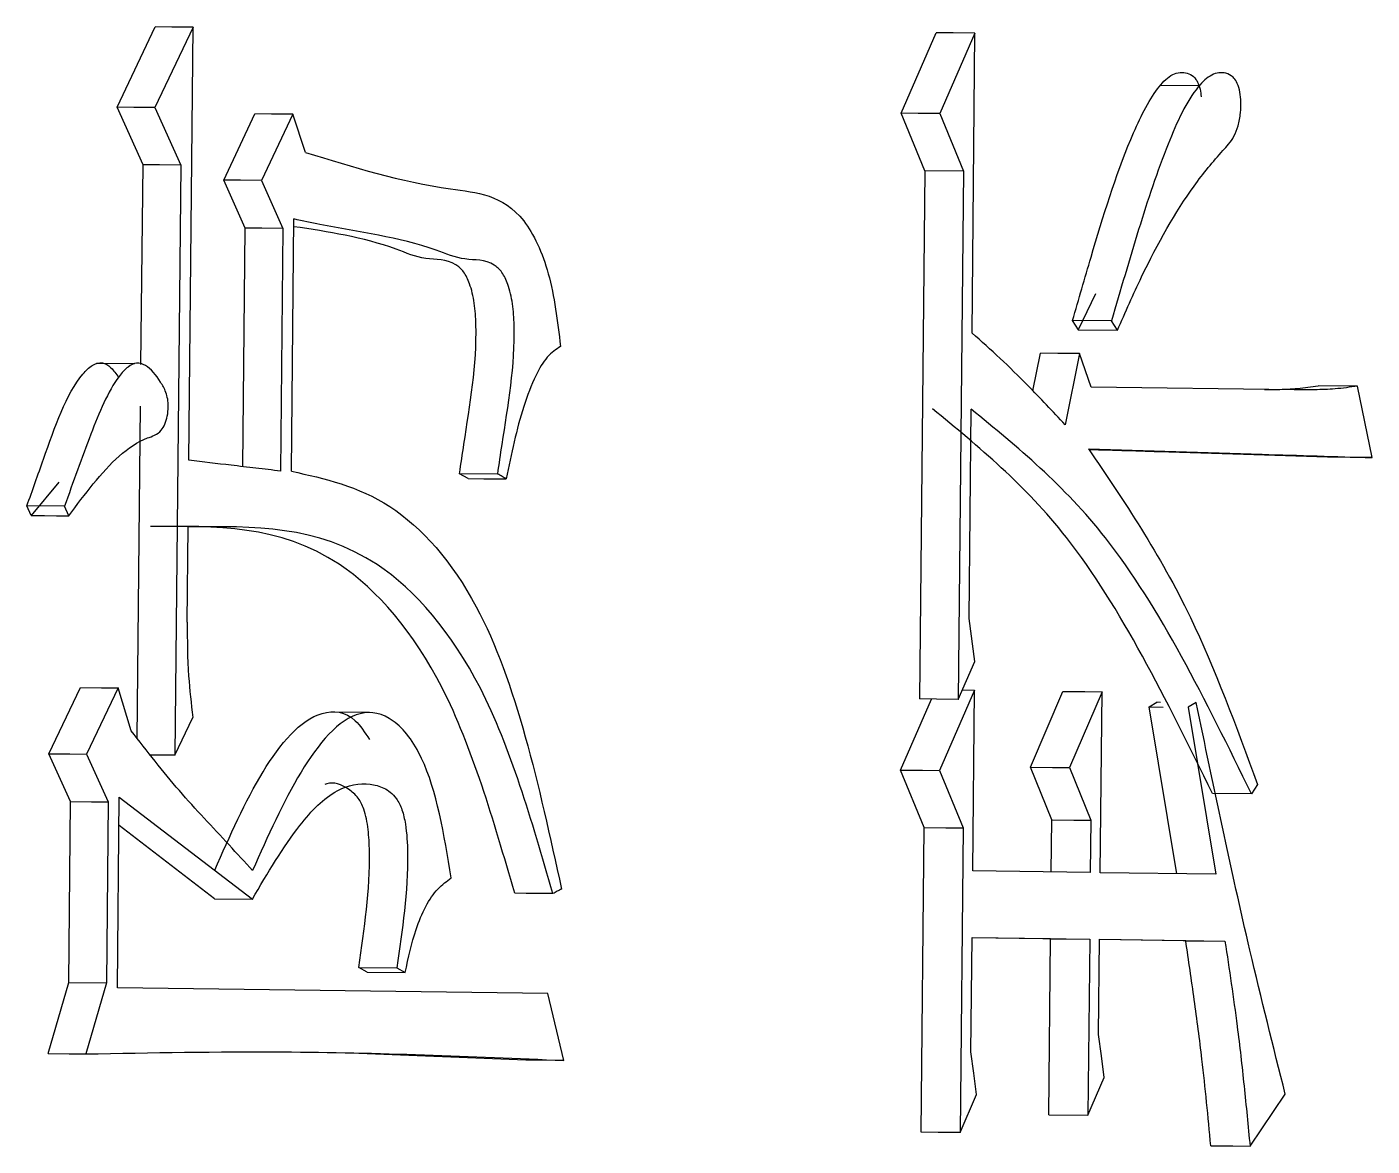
# Model space of a CAD drawing. Header units: millimetres. Extents: x 2344 to 4024, y 1094 to 2282.
# Drawn here: x 2992.907 to 2995.657, y 1244.978 to 1247.268 of the extents above; entities that cross this region are included whole.
import ezdxf

# ---------------------------------------------------------------- set-up
doc = ezdxf.new("R2010")
doc.units = ezdxf.units.MM

msp = doc.modelspace()

# ---------------------------------------------------------------- linework, layer by layer
at = {"color": 7, "linetype": 'Continuous', "lineweight": 25}
for p, q in [((2993.0913, 1247.1032), (2993.1693, 1247.2677)), ((2993.2466, 1247.267), (2993.1684, 1247.1026)), ((2993.2378, 1246.3811), (2993.2466, 1247.267)), ((2994.6943, 1247.091), (2994.7659, 1247.2555)), ((2994.8453, 1247.2548), (2994.7737, 1247.0903)), ((2994.8392, 1246.6415), (2994.8453, 1247.2548)), ((2995.3042, 1247.1473), (2995.2233, 1247.148)), ((2993.1441, 1246.9857), (2993.0913, 1247.1032)), ((2993.1684, 1247.1026), (2993.2213, 1246.985)), ((2993.3093, 1246.9542), (2993.3729, 1247.0897)), ((2993.4504, 1247.089), (2993.3867, 1246.9536)), ((2993.4763, 1247.0108), (2993.4504, 1247.089)), ((2994.7425, 1246.9735), (2994.6943, 1247.091)), ((2994.7737, 1247.0903), (2994.822, 1246.9728)), ((2993.14, 1246.5774), (2993.1441, 1246.9857)), ((2993.2213, 1246.985), (2993.2093, 1245.7779)), ((2994.7425, 1246.9735), (2994.7318, 1245.8929)), ((2994.822, 1246.9728), (2994.7425, 1246.9735)), ((2994.822, 1246.9728), (2994.8112, 1245.8922)), ((2993.3528, 1246.8563), (2993.3093, 1246.9542)), ((2993.3867, 1246.9536), (2993.4303, 1246.8556)), ((2993.4476, 1246.3588), (2993.4527, 1246.8748)), ((2993.348, 1246.3682), (2993.3528, 1246.8563)), ((2993.4303, 1246.8556), (2993.4254, 1246.3591)), ((2995.0914, 1246.7215), (2995.0566, 1246.6479)), ((2995.0567, 1246.6478), (2995.0448, 1246.6674)), ((2995.1247, 1246.6666), (2995.0449, 1246.6673)), ((2995.0566, 1246.6479), (2995.1365, 1246.6472)), ((2994.9637, 1246.523), (2994.9795, 1246.6002)), ((2995.0593, 1246.5995), (2995.0294, 1246.4539)), ((2995.0829, 1246.531), (2995.0593, 1246.5995)), ((2993.1269, 1246.5786), (2993.0493, 1246.5793)), ((2995.4981, 1246.5251), (2995.0829, 1246.531)), ((2995.6275, 1246.533), (2995.547, 1246.5338)), ((2995.6573, 1246.3866), (2995.6275, 1246.533)), ((2993.1324, 1245.8119), (2993.1392, 1246.4919)), ((2994.8334, 1246.0574), (2994.8377, 1246.4857)), ((2992.9718, 1246.3365), (2992.9156, 1246.2683)), ((2993.8696, 1246.3531), (2993.7914, 1246.3538)), ((2993.8088, 1246.3438), (2993.7915, 1246.3537)), ((2992.9836, 1246.2872), (2992.9067, 1246.2879)), ((2992.9156, 1246.2683), (2992.9067, 1246.2879)), ((2992.9925, 1246.2676), (2992.9836, 1246.2872)), ((2993.2345, 1246.0501), (2993.2364, 1246.2448)), ((2994.8449, 1245.9696), (2994.8334, 1246.0574)), ((2994.8112, 1245.8922), (2994.8449, 1245.9696)), ((2992.9516, 1245.781), (2993.0163, 1245.9164)), ((2993.0934, 1245.9157), (2993.0286, 1245.7803)), ((2993.1196, 1245.8278), (2993.0934, 1245.9157)), ((2994.8443, 1245.9112), (2994.7727, 1245.7467)), ((2994.8196, 1245.9114), (2994.8443, 1245.9112)), ((2994.8407, 1245.5413), (2994.8443, 1245.9112)), ((2994.9589, 1245.7534), (2995.0252, 1245.9083)), ((2995.105, 1245.9076), (2995.0387, 1245.7527)), ((2995.1013, 1245.5376), (2995.105, 1245.9076)), ((2994.6933, 1245.7474), (2994.7565, 1245.8927)), ((2995.2014, 1245.8766), (2995.2174, 1245.8861)), ((2995.2014, 1245.8766), (2995.2299, 1245.8763)), ((2995.2577, 1245.535), (2995.2014, 1245.8766)), ((2995.2244, 1245.886), (2995.2174, 1245.8861)), ((2995.2975, 1245.8854), (2995.2814, 1245.8759)), ((2995.2814, 1245.8759), (2995.3378, 1245.5343)), ((2993.2093, 1245.7779), (2993.246, 1245.8553)), ((2993.6069, 1245.8651), (2993.5292, 1245.8657)), ((2992.9959, 1245.683), (2992.9516, 1245.781)), ((2993.0286, 1245.7803), (2993.073, 1245.6823)), ((2994.7415, 1245.6299), (2994.6933, 1245.7474)), ((2994.7727, 1245.7467), (2994.821, 1245.6292)), ((2995.0024, 1245.6457), (2994.9589, 1245.7534)), ((2995.0387, 1245.7527), (2995.0822, 1245.645)), ((2992.9923, 1245.3131), (2992.9959, 1245.683)), ((2993.073, 1245.6823), (2993.0693, 1245.3124)), ((2993.0918, 1245.3024), (2993.0957, 1245.6918)), ((2993.0957, 1245.6918), (2993.3677, 1245.4836)), ((2995.4109, 1245.6988), (2995.3306, 1245.6995)), ((2993.2902, 1245.4843), (2993.0951, 1245.6338)), ((2994.7353, 1245.0068), (2994.7415, 1245.6299)), ((2994.821, 1245.6292), (2994.8148, 1245.0061)), ((2995.0013, 1245.5386), (2995.0024, 1245.6457)), ((2995.0822, 1245.645), (2995.0811, 1245.5379)), ((2995.0811, 1245.5379), (2994.8407, 1245.5413)), ((2995.3378, 1245.5343), (2995.1013, 1245.5376)), ((2993.2902, 1245.4843), (2993.3677, 1245.4836)), ((2994.837, 1245.1713), (2994.8393, 1245.405)), ((2994.8393, 1245.405), (2995.0798, 1245.4016)), ((2995, 1245.4023), (2994.8393, 1245.4046)), ((2994.9964, 1245.0421), (2995, 1245.4023)), ((2995, 1245.4023), (2995.0798, 1245.4016)), ((2995.0798, 1245.4016), (2995.0762, 1245.0414)), ((2995.0981, 1245.2066), (2995.1, 1245.4013)), ((2995.1, 1245.4013), (2995.3564, 1245.3977)), ((2995.2762, 1245.3984), (2995.1, 1245.4009)), ((2995.2762, 1245.3984), (2995.3564, 1245.3977)), ((2993.5851, 1245.344), (2993.6629, 1245.3433)), ((2993.6025, 1245.334), (2993.5851, 1245.344)), ((2993.6025, 1245.334), (2993.6804, 1245.3333)), ((2993.6629, 1245.3433), (2993.6804, 1245.3333)), ((2992.9501, 1245.1676), (2992.9923, 1245.3131)), ((2992.9923, 1245.3131), (2993.0693, 1245.3124)), ((2993.0693, 1245.3124), (2993.027, 1245.1669)), ((2993.9718, 1245.2904), (2993.0918, 1245.3024)), ((2994.0049, 1245.1536), (2993.9718, 1245.2904)), ((2993.9266, 1245.1543), (2993.5685, 1245.1682)), ((2995.0762, 1245.0414), (2995.1093, 1245.1188)), ((2994.8148, 1245.0061), (2994.8484, 1245.0836)), ((2995.4077, 1244.9783), (2995.4798, 1245.0844)), ((2994.9964, 1245.0421), (2995.0762, 1245.0414))]:
    msp.add_line(p, q, dxfattribs=at)
at = {"color": 7, "linetype": 'Continuous', "lineweight": 25, "flags": 128}
for points in [[(2993.2466, 1247.267), (2993.2033, 1247.2674), (2993.1693, 1247.2677)], [(2994.8453, 1247.2548), (2994.8008, 1247.2552), (2994.7659, 1247.2555)], [(2993.1684, 1247.1026), (2993.1252, 1247.1029), (2993.0913, 1247.1032)], [(2993.4504, 1247.089), (2993.407, 1247.0894), (2993.3729, 1247.0897)], [(2994.7737, 1247.0903), (2994.7292, 1247.0907), (2994.6943, 1247.091)], [(2993.2213, 1246.985), (2993.1781, 1246.9854), (2993.1441, 1246.9857)], [(2993.3867, 1246.9536), (2993.3434, 1246.9539), (2993.3093, 1246.9542)], [(2993.4303, 1246.8556), (2993.3869, 1246.856), (2993.3528, 1246.8563)], [(2995.1365, 1246.6471), (2995.1306, 1246.6569), (2995.1247, 1246.6667)], [(2995.0593, 1246.5995), (2995.0146, 1246.5999), (2994.9795, 1246.6002)], [(2995.6573, 1246.3866), (2995.6121, 1246.387), (2995.5767, 1246.3873)], [(2993.8088, 1246.3438), (2993.8408, 1246.3435), (2993.8639, 1246.3433), (2993.8869, 1246.3431)], [(2992.9156, 1246.2683), (2992.9425, 1246.2681), (2992.9675, 1246.2678), (2992.9925, 1246.2676)], [(2993.0163, 1245.9164), (2993.0595, 1245.916), (2993.0934, 1245.9157)], [(2995.0252, 1245.9083), (2995.0699, 1245.9079), (2995.105, 1245.9076)], [(2994.8112, 1245.8922), (2994.7668, 1245.8926), (2994.7318, 1245.8929)], [(2992.9516, 1245.781), (2992.9947, 1245.7806), (2993.0286, 1245.7803)], [(2993.2093, 1245.7779), (2993.1661, 1245.7782), (2993.1596, 1245.7783)], [(2994.6933, 1245.7474), (2994.7378, 1245.747), (2994.7727, 1245.7467)], [(2994.9589, 1245.7534), (2995.0036, 1245.753), (2995.0387, 1245.7527)], [(2995.4229, 1245.718), (2995.4169, 1245.7084), (2995.4109, 1245.6988)], [(2992.9959, 1245.683), (2993.0391, 1245.6826), (2993.073, 1245.6823)], [(2994.7415, 1245.6299), (2994.786, 1245.6295), (2994.821, 1245.6292)], [(2995.0024, 1245.6457), (2995.0471, 1245.6453), (2995.0822, 1245.645)], [(2993.9824, 1245.4947), (2993.9508, 1245.495), (2993.9275, 1245.4952), (2993.9041, 1245.4954)], [(2995.1093, 1245.1188), (2995.1037, 1245.1627), (2995.0981, 1245.2066)], [(2992.9501, 1245.1676), (2992.9932, 1245.1672), (2993.027, 1245.1669)], [(2994.0049, 1245.1536), (2993.9611, 1245.154), (2993.9266, 1245.1543)], [(2994.8484, 1245.0836), (2994.8427, 1245.1274), (2994.837, 1245.1713)], [(2994.8148, 1245.0061), (2994.7703, 1245.0065), (2994.7353, 1245.0068)], [(2995.3274, 1244.979), (2995.3724, 1244.9786), (2995.4077, 1244.9783)]]:
    msp.add_lwpolyline(points, dxfattribs=at)
at = {"color": 7, "linetype": 'Continuous', "lineweight": 25}
for points, knots in [([(2995.0449, 1246.6673), (2995.0574, 1246.7105), (2995.0943, 1246.8379), (2995.1457, 1247.0053), (2995.2034, 1247.1246), (2995.2417, 1247.1696), (2995.2669, 1247.1765), (2995.2855, 1247.1719), (2995.2964, 1247.1629), (2995.3035, 1247.1488), (2995.3069, 1247.1357), (2995.3075, 1247.1271), (2995.3077, 1247.1246)], [0, 0, 0, 0, 0.183019, 0.5397439, 0.7191551, 0.798053, 0.8773033, 0.9153799, 0.9466749, 0.9687466, 0.9908212, 1, 1, 1, 1]), ([(2995.1365, 1246.6472), (2995.1528, 1246.6841), (2995.2007, 1246.7929), (2995.2727, 1246.9205), (2995.3396, 1247.0016), (2995.372, 1247.036), (2995.3841, 1247.0645), (2995.3888, 1247.0912), (2995.3894, 1247.1171), (2995.3864, 1247.1395), (2995.3807, 1247.1556), (2995.371, 1247.1679), (2995.3539, 1247.1759), (2995.3288, 1247.1726), (2995.2853, 1247.1317), (2995.2339, 1247.0205), (2995.1788, 1246.8536), (2995.1429, 1246.7293), (2995.1247, 1246.6666)], [0, 0, 0, 0, 0.09659, 0.284957, 0.379061, 0.415302, 0.43328, 0.451354, 0.468517, 0.481841, 0.49525, 0.506683, 0.528197, 0.568056, 0.609709, 0.722361, 0.860063, 1, 1, 1, 1]), ([(2993.4763, 1247.0108), (2993.5737, 1246.9809), (2993.7215, 1246.9357), (2993.9063, 1246.9235), (2993.9796, 1246.7657), (2993.9917, 1246.6656), (2993.9979, 1246.6142)], [0, 0, 0, 0, 0.49171, 0.746466, 0.869846, 1, 1, 1, 1]), ([(2993.7914, 1246.3538), (2993.7943, 1246.3739), (2993.8087, 1246.4738), (2993.8297, 1246.5905), (2993.8225, 1246.7032), (2993.8136, 1246.7409), (2993.8002, 1246.7683), (2993.7702, 1246.7946), (2993.7219, 1246.7881), (2993.6137, 1246.8349), (2993.5228, 1246.8485), (2993.4526, 1246.859)], [0, 0, 0, 0, 0.055203, 0.274349, 0.313305, 0.352402, 0.383045, 0.413679, 0.523777, 0.632174, 1, 1, 1, 1]), ([(2993.8696, 1246.3531), (2993.8724, 1246.3732), (2993.8868, 1246.4728), (2993.9077, 1246.5892), (2993.9008, 1246.7018), (2993.8919, 1246.7396), (2993.8786, 1246.7672), (2993.8492, 1246.7934), (2993.8023, 1246.7876), (2993.6858, 1246.836), (2993.5681, 1246.8496), (2993.4705, 1246.8709), (2993.4527, 1246.8748)], [0, 0, 0, 0, 0.04844, 0.240742, 0.275063, 0.309506, 0.336528, 0.363548, 0.457331, 0.549664, 0.918131, 1, 1, 1, 1]), ([(2995.0294, 1246.4539), (2995.004, 1246.481), (2994.9603, 1246.5278), (2994.8968, 1246.5904), (2994.8584, 1246.6245), (2994.8392, 1246.6415)], [0, 0, 0, 0, 0.407857, 0.703807, 1, 1, 1, 1]), ([(2993.9979, 1246.6142), (2993.9886, 1246.6079), (2993.9697, 1246.5953), (2993.9441, 1246.551), (2993.9216, 1246.4917), (2993.9023, 1246.4194), (2993.8921, 1246.3686), (2993.8869, 1246.3431)], [0, 0, 0, 0, 0.16193, 0.328266, 0.548937, 0.773467, 1, 1, 1, 1]), ([(2992.9067, 1246.2879), (2992.918, 1246.3196), (2992.9519, 1246.4152), (2992.9912, 1246.5288), (2993.0399, 1246.5772), (2993.0603, 1246.5832), (2993.0793, 1246.5722), (2993.0892, 1246.5579), (2993.0942, 1246.5507)], [0, 0, 0, 0, 0.23068, 0.694618, 0.77509, 0.855989, 0.927536, 1, 1, 1, 1]), ([(2992.9925, 1246.2676), (2993.009, 1246.2898), (2993.0586, 1246.3566), (2993.1218, 1246.4206), (2993.1764, 1246.4337), (2993.1893, 1246.4546), (2993.1943, 1246.4715), (2993.1963, 1246.4896), (2993.195, 1246.5066), (2993.1899, 1246.5246), (2993.1751, 1246.5501), (2993.1553, 1246.575), (2993.1311, 1246.582), (2993.1122, 1246.5729), (2993.0765, 1246.5329), (2993.0346, 1246.43), (2993.0012, 1246.3365), (2992.9836, 1246.2872)], [0, 0, 0, 0, 0.11061, 0.333673, 0.388222, 0.406339, 0.424432, 0.44327, 0.458128, 0.472959, 0.501622, 0.568318, 0.601906, 0.635253, 0.674013, 0.828364, 1, 1, 1, 1]), ([(2995.437, 1246.526), (2995.4457, 1246.526), (2995.4685, 1246.5261), (2995.5052, 1246.5274), (2995.533, 1246.5316), (2995.547, 1246.5338)], [0, 0, 0, 0, 0.237699, 0.618617, 1, 1, 1, 1]), ([(2995.6275, 1246.533), (2995.6123, 1246.5307), (2995.5832, 1246.5264), (2995.54, 1246.5253), (2995.5121, 1246.5252), (2995.4981, 1246.5251)], [0, 0, 0, 0, 0.354136, 0.677006, 1, 1, 1, 1]), ([(2995.3306, 1245.6995), (2995.2367, 1245.891), (2995.0705, 1246.2301), (2994.8529, 1246.4087), (2994.7582, 1246.4864)], [0, 0, 0, 0, 0.565025, 1, 1, 1, 1]), ([(2995.4109, 1245.6988), (2995.3168, 1245.8903), (2995.1503, 1246.2295), (2994.9325, 1246.408), (2994.8377, 1246.4857)], [0, 0, 0, 0, 0.56495, 1, 1, 1, 1]), ([(2995.0776, 1246.4045), (2995.1372, 1246.4026), (2995.2563, 1246.3989), (2995.4499, 1246.3929), (2995.5825, 1246.3889), (2995.6573, 1246.3866)], [0, 0, 0, 0, 0.303552, 0.607104, 1, 1, 1, 1]), ([(2995.0776, 1246.4045), (2995.1504, 1246.2971), (2995.2815, 1246.1037), (2995.3794, 1245.8368), (2995.4229, 1245.718)], [0, 0, 0, 0, 0.555139, 1, 1, 1, 1]), ([(2995.5767, 1246.3873), (2995.5195, 1246.3891), (2995.4052, 1246.3927), (2995.2393, 1246.398), (2995.1295, 1246.4012), (2995.0786, 1246.4028)], [0, 0, 0, 0, 0.349135, 0.698271, 1, 1, 1, 1]), ([(2993.4254, 1246.3591), (2993.4085, 1246.3611), (2993.3749, 1246.3651), (2993.3124, 1246.3724), (2993.2666, 1246.3778), (2993.2378, 1246.3811)], [0, 0, 0, 0, 0.270311, 0.540621, 1, 1, 1, 1]), ([(2993.4476, 1246.3588), (2993.5158, 1246.3437), (2993.6531, 1246.3131), (2993.8789, 1246.0576), (2993.9534, 1245.7167), (2993.9998, 1245.5042)], [0, 0, 0, 0, 0.270901, 0.545498, 1, 1, 1, 1]), ([(2993.8869, 1246.3431), (2993.884, 1246.3448), (2993.8783, 1246.3481), (2993.8725, 1246.3514), (2993.8696, 1246.3531)], [0, 0, 0, 0, 0.499988, 1, 1, 1, 1]), ([(2993.9041, 1245.4954), (2993.8606, 1245.6455), (2993.7754, 1245.9386), (2993.5091, 1246.2502), (2993.2914, 1246.2473), (2993.1592, 1246.2455)], [0, 0, 0, 0, 0.291982, 0.570154, 1, 1, 1, 1]), ([(2993.9824, 1245.4947), (2993.9388, 1245.6448), (2993.8535, 1245.938), (2993.5868, 1246.2495), (2993.3688, 1246.2466), (2993.2364, 1246.2448)], [0, 0, 0, 0, 0.291826, 0.570002, 1, 1, 1, 1]), ([(2993.2345, 1246.0501), (2993.2347, 1246.0132), (2993.235, 1245.9472), (2993.2427, 1245.8833), (2993.246, 1245.8553)], [0, 0, 0, 0, 0.5611396, 1, 1, 1, 1]), ([(2993.2908, 1245.5427), (2993.3219, 1245.613), (2993.3826, 1245.7507), (2993.4857, 1245.8751), (2993.5704, 1245.8664), (2993.5977, 1245.8245), (2993.607, 1245.8103)], [0, 0, 0, 0, 0.3710117, 0.7261512, 0.9069998, 1, 1, 1, 1]), ([(2993.7743, 1245.5268), (2993.7596, 1245.6162), (2993.7374, 1245.7511), (2993.6586, 1245.8584), (2993.5646, 1245.8778), (2993.4598, 1245.749), (2993.3992, 1245.612), (2993.3683, 1245.542)], [0, 0, 0, 0, 0.250751, 0.378254, 0.502276, 0.745754, 1, 1, 1, 1]), ([(2995.4798, 1245.0844), (2995.4552, 1245.182), (2995.41, 1245.3611), (2995.3511, 1245.6304), (2995.3154, 1245.8004), (2995.2975, 1245.8854)], [0, 0, 0, 0, 0.374082, 0.686951, 1, 1, 1, 1]), ([(2993.3683, 1245.542), (2993.3522, 1245.5595), (2993.3024, 1245.6137), (2993.2176, 1245.7027), (2993.1523, 1245.786), (2993.1196, 1245.8278)], [0, 0, 0, 0, 0.191825, 0.595548, 1, 1, 1, 1]), ([(2993.3677, 1245.4836), (2993.3989, 1245.5368), (2993.4515, 1245.6264), (2993.5346, 1245.7117), (2993.5957, 1245.7228), (2993.6365, 1245.7126), (2993.6598, 1245.696), (2993.6744, 1245.6673), (2993.6831, 1245.6288), (2993.6889, 1245.5178), (2993.6745, 1245.4207), (2993.6629, 1245.3433)], [0, 0, 0, 0, 0.23773, 0.400863, 0.533107, 0.587825, 0.643013, 0.674945, 0.706748, 0.766162, 1, 1, 1, 1]), ([(2993.5851, 1245.344), (2993.5968, 1245.4228), (2993.6107, 1245.5162), (2993.6054, 1245.6265), (2993.5979, 1245.6654), (2993.5832, 1245.6943), (2993.5573, 1245.7144), (2993.5332, 1245.7246), (2993.5171, 1245.7186), (2993.5158, 1245.7181)], [0, 0, 0, 0, 0.47835, 0.567152, 0.656708, 0.720265, 0.807649, 0.984613, 1, 1, 1, 1]), ([(2993.6804, 1245.3333), (2993.6868, 1245.3636), (2993.6973, 1245.4131), (2993.7215, 1245.4697), (2993.7461, 1245.5068), (2993.7649, 1245.5202), (2993.7743, 1245.5268)], [0, 0, 0, 0, 0.350403, 0.572048, 0.788227, 1, 1, 1, 1]), ([(2993.9998, 1245.5042), (2993.9969, 1245.5026), (2993.9911, 1245.4995), (2993.9853, 1245.4963), (2993.9824, 1245.4947)], [0, 0, 0, 0, 0.499936, 1, 1, 1, 1]), ([(2995.3274, 1244.979), (2995.3219, 1245.0382), (2995.3124, 1245.1388), (2995.2939, 1245.2779), (2995.2821, 1245.3582), (2995.2762, 1245.3984)], [0, 0, 0, 0, 0.416854, 0.70826, 1, 1, 1, 1]), ([(2995.3564, 1245.3977), (2995.3651, 1245.3399), (2995.3798, 1245.2422), (2995.3958, 1245.1015), (2995.4037, 1245.0194), (2995.4077, 1244.9783)], [0, 0, 0, 0, 0.420935, 0.7102621, 1, 1, 1, 1]), ([(2993.027, 1245.1669), (2993.1618, 1245.1694), (2993.3954, 1245.1737), (2993.7204, 1245.1659), (2993.9101, 1245.1577), (2994.0049, 1245.1536)], [0, 0, 0, 0, 0.405511, 0.702727, 1, 1, 1, 1])]:
    msp.add_open_spline(points, degree=3, knots=knots, dxfattribs=at)

doc.saveas('drawing.dxf')
